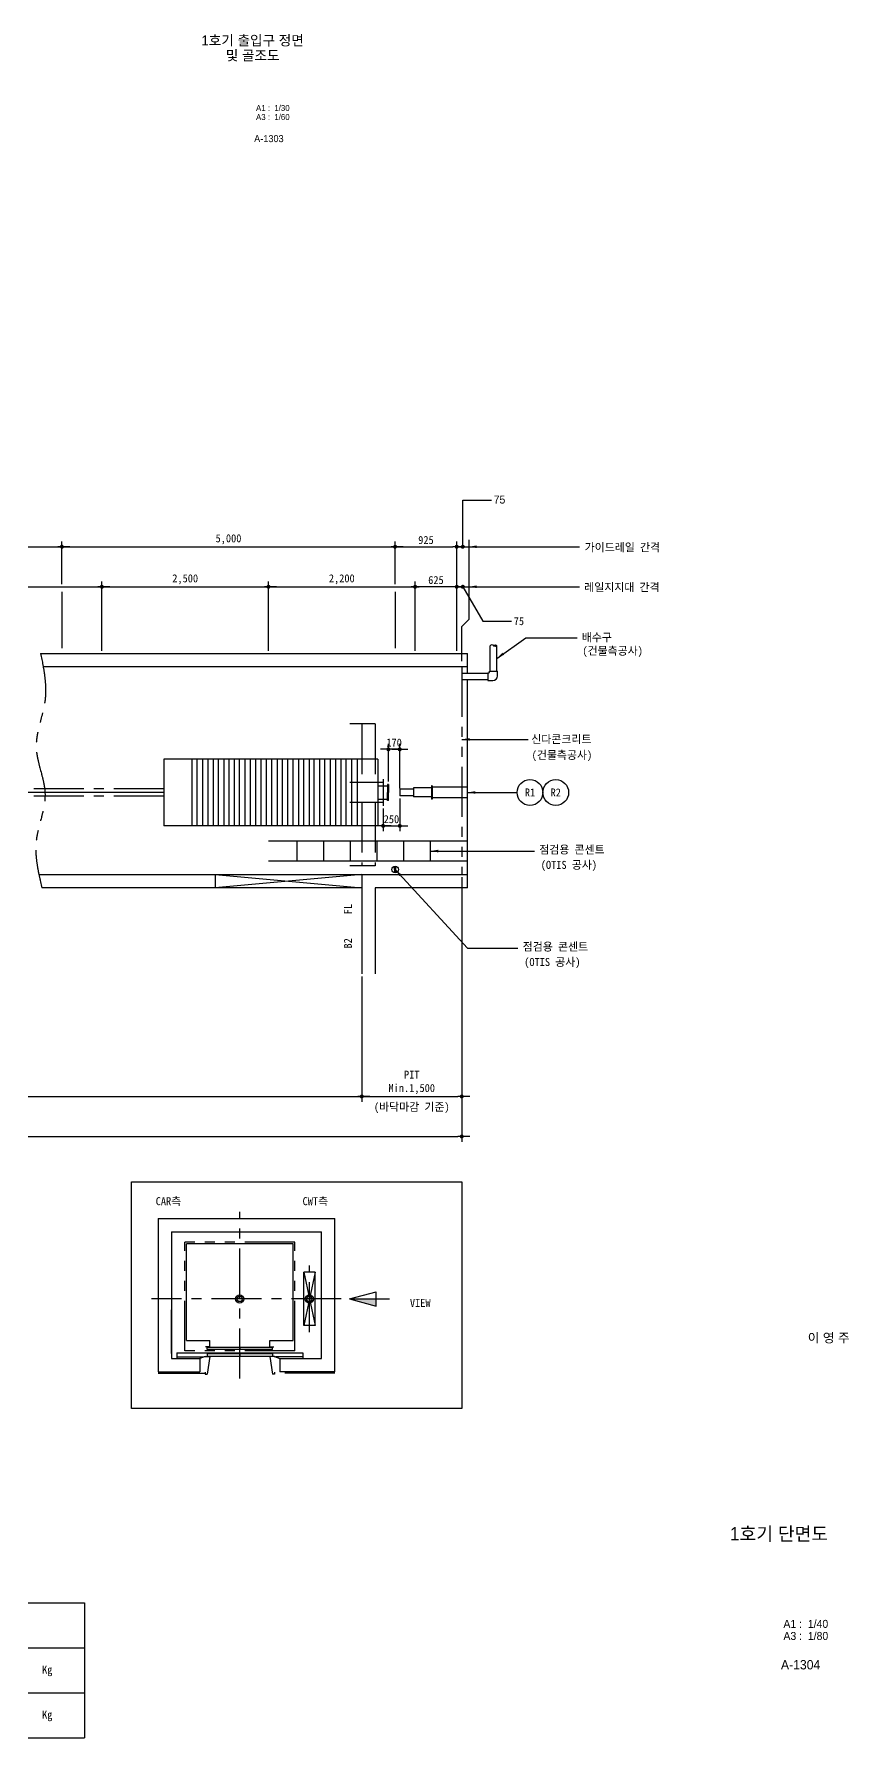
# Model space of a CAD drawing. Extents: x -9109 to 174251, y 57759 to 115528.
# Drawn here: x 61222 to 73451, y 58779 to 84323 of the extents above; entities that cross this region are included whole.
import ezdxf
from ezdxf.enums import TextEntityAlignment as Align

# ---------------------------------------------------------------- set-up
doc = ezdxf.new("R2010")
doc.units = 0
doc.header["$LTSCALE"] = 600
doc.header["$MEASUREMENT"] = 0
doc.linetypes.add('CENTER', pattern=[2, 1.25, -0.25, 0.25, -0.25])
doc.linetypes.add('PHANTOM', pattern=[2.5, 1.25, -0.25, 0.25, -0.25, 0.25, -0.25])
doc.layers.get('0').update_dxf_attribs({"linetype": 'CONTINUOUS'})
for name, color, linetype in [('1', 3, 'CONTINUOUS'), ('3', 1, 'CENTER'), ('4', 6, 'PHANTOM'), ('6', 2, 'CONTINUOUS'), ('A-BORD-TEXT', 3, 'CONTINUOUS'), ('A-DIMS', 7, 'CONTINUOUS')]:
    doc.layers.add(name, color=color, linetype=linetype)
for name, color, linetype, lineweight in [('A-MKXS-LEAD', 7, 'CONTINUOUS', 25), ('A-XXXX-SYMB', 7, 'CONTINUOUS', 25), ('A-XXXX-TABL', 7, 'CONTINUOUS', 25), ('A-XXXX-TXT1', 3, 'CONTINUOUS', 25), ('A-XXXX-TXT2', 3, 'CONTINUOUS', 25)]:
    doc.layers.add(name, color=color, linetype=linetype, lineweight=lineweight)
doc.styles.add('HY울릉도L', font='')
doc.styles.add('OTIS', font='')
doc.styles.add('굴림', font='')
doc.styles.add('돋움체', font='')
doc.styles.add('맑은고딕', font='')
doc.styles.get('HY울릉도L').set_extended_font_data('Dotum')
doc.styles.get('OTIS').set_extended_font_data('Dotum')
doc.styles.get('굴림').set_extended_font_data('Dotum')
doc.styles.get('돋움체').set_extended_font_data('DotumChe')
doc.styles.get('맑은고딕').set_extended_font_data('Dotum')
doc.dimstyles.new('CDIM', dxfattribs={"dimtxt": 3, "dimasz": 1.5, "dimexe": 2, "dimexo": 1, "dimgap": 1, "dimtad": 1, "dimdec": 0, "dimrnd": 0.5, "dimzin": 0, "dimdsep": 32, "dimlunit": 6, "dimtxsty": 'HY울릉도L', "dimblk1": '_CIDOT', "dimblk2": '_CIDOT', "dimsah": 1, "dimcen": 5.5, "dimclrd": 2, "dimclre": 2, "dimclrt": 7, "dimadec": 0, "dimazin": 0, "dimtfac": 1, "dimtdec": 0, "dimtix": 1, "dimtmove": 2, "dimatfit": 1, "dimldrblk": '_CIDOT', "dimfxl": 1, "dimtolj": 1, "dimtzin": 0, "dimlwd": -1, "dimarcsym": 0})
doc.dimstyles.new('OTIS', dxfattribs={"dimscale": 100, "dimtxt": 2.25, "dimasz": 2, "dimexe": 0.8, "dimexo": 0.8, "dimgap": 0.7, "dimtad": 1, "dimdsep": 46, "dimtxsty": '굴림', "dimblk": 'DOT', "dimcen": 0, "dimclrd": 3, "dimclre": 3, "dimclrt": 3, "dimadec": 0, "dimazin": 0, "dimtfac": 1, "dimtmove": 0, "dimatfit": 3, "dimfxl": 1, "dimtolj": 1, "dimarcsym": 0})

# ---------------------------------------------------------------- blocks, each defined once
blk = doc.blocks.new('_CIDOT')
at = {"color": 0, "linetype": 'ByBlock'}
blk.add_line((2, 0), (-1, 0), dxfattribs=at)
at = {"color": 0, "linetype": 'ByBlock', "const_width": 0.5}
blk.add_lwpolyline([(-0.25, 0, 1), (0.25, 0, 1)], format="xyb", close=True, dxfattribs=at)
blk = doc.blocks.new('*D11')
at = {"layer": 'A-DIMS', "lineweight": -2, "transparency": 16777216}
for p, q in [((51140, 70104), (51140, 68316)), ((66140, 70125), (66140, 68316))]:
    blk.add_line(p, q, dxfattribs=at)
at = {"layer": 'A-DIMS', "transparency": 16777216}
blk.add_line((51200, 68396), (66080, 68396), dxfattribs=at)
at = {"layer": 'A-DIMS', "transparency": 16777216, "xscale": 60, "yscale": 60, "zscale": 60, "rotation": 180}
blk.add_blockref('_CIDOT', (51140, 68396), dxfattribs=at)
at = {"layer": 'A-DIMS', "transparency": 16777216, "xscale": 60, "yscale": 60, "zscale": 60}
blk.add_blockref('_CIDOT', (66140, 68396), dxfattribs=at)
at = {"layer": 'A-DIMS', "color": 3, "transparency": 16777216, "insert": (58640, 68498), "char_height": 120, "attachment_point": 5, "style": '돋움체'}
blk.add_mtext('\\A1;{\\C7;TRAVEL HEIGHT 80000}', dxfattribs=at)
blk = doc.blocks.new('*D12')
at = {"layer": 'A-DIMS', "lineweight": -2, "transparency": 16777216}
for p, q in [((46540, 68408), (46540, 67716)), ((67640, 68357), (67640, 67716))]:
    blk.add_line(p, q, dxfattribs=at)
at = {"layer": 'A-DIMS', "transparency": 16777216}
blk.add_line((46600, 67796), (67580, 67796), dxfattribs=at)
at = {"layer": 'A-DIMS', "transparency": 16777216, "xscale": 60, "yscale": 60, "zscale": 60, "rotation": 180}
blk.add_blockref('_CIDOT', (46540, 67796), dxfattribs=at)
at = {"layer": 'A-DIMS', "transparency": 16777216, "xscale": 60, "yscale": 60, "zscale": 60}
blk.add_blockref('_CIDOT', (67640, 67796), dxfattribs=at)
at = {"layer": 'A-DIMS', "color": 3, "transparency": 16777216, "insert": (57090, 67898), "char_height": 120, "attachment_point": 5, "style": '돋움체'}
blk.add_mtext('\\A1;{\\C7;TOTAL HEIGHT 86100}', dxfattribs=at)
blk = doc.blocks.new('*D13')
at = {"layer": 'A-DIMS', "lineweight": -2, "transparency": 16777216}
for p, q in [((67640, 71685), (67640, 68316)), ((66140, 70195), (66140, 68316))]:
    blk.add_line(p, q, dxfattribs=at)
at = {"layer": 'A-DIMS', "transparency": 16777216}
blk.add_line((66200, 68396), (67580, 68396), dxfattribs=at)
at = {"layer": 'A-DIMS', "transparency": 16777216, "xscale": 60, "yscale": 60, "zscale": 60, "rotation": 180}
blk.add_blockref('_CIDOT', (66140, 68396), dxfattribs=at)
at = {"layer": 'A-DIMS', "transparency": 16777216, "xscale": 60, "yscale": 60, "zscale": 60}
blk.add_blockref('_CIDOT', (67640, 68396), dxfattribs=at)
at = {"layer": 'A-DIMS', "color": 3, "transparency": 16777216, "insert": (66890, 68607), "char_height": 120, "attachment_point": 5, "style": '돋움체'}
blk.add_mtext('\\A1;{\\C7;PIT\\PMin.1,500}', dxfattribs=at)
blk = doc.blocks.new('*D17')
at = {"layer": 'A-DIMS', "lineweight": -2, "transparency": 16777216}
for p, q in [((51640, 76077), (51640, 76717)), ((61640, 76077), (61640, 76717))]:
    blk.add_line(p, q, dxfattribs=at)
at = {"layer": 'A-DIMS', "transparency": 16777216}
blk.add_line((51700, 76637), (61580, 76637), dxfattribs=at)
at = {"layer": 'A-DIMS', "transparency": 16777216, "xscale": 60, "yscale": 60, "zscale": 60, "rotation": 180}
blk.add_blockref('_CIDOT', (51640, 76637), dxfattribs=at)
at = {"layer": 'A-DIMS', "transparency": 16777216, "xscale": 60, "yscale": 60, "zscale": 60}
blk.add_blockref('_CIDOT', (61640, 76637), dxfattribs=at)
at = {"layer": 'A-DIMS', "color": 3, "transparency": 16777216, "insert": (56640, 76737), "char_height": 120, "attachment_point": 5, "style": '돋움체'}
blk.add_mtext('\\A1;5000 * 15 EA = 75000', dxfattribs=at)
blk = doc.blocks.new('*D18')
at = {"layer": 'A-DIMS', "lineweight": -2, "transparency": 16777216}
for p, q in [((52240, 75077), (52240, 76117)), ((62240, 75077), (62240, 76117))]:
    blk.add_line(p, q, dxfattribs=at)
at = {"layer": 'A-DIMS', "transparency": 16777216}
blk.add_line((52300, 76037), (62180, 76037), dxfattribs=at)
at = {"layer": 'A-DIMS', "transparency": 16777216, "xscale": 60, "yscale": 60, "zscale": 60, "rotation": 180}
blk.add_blockref('_CIDOT', (52240, 76037), dxfattribs=at)
at = {"layer": 'A-DIMS', "transparency": 16777216, "xscale": 60, "yscale": 60, "zscale": 60}
blk.add_blockref('_CIDOT', (62240, 76037), dxfattribs=at)
at = {"layer": 'A-DIMS', "color": 3, "transparency": 16777216, "insert": (57240, 76137), "char_height": 120, "attachment_point": 5, "style": '돋움체'}
blk.add_mtext('\\A1;2500 * 30 EA = 75000', dxfattribs=at)
blk = doc.blocks.new('*D20')
at = {"layer": 'A-DIMS', "lineweight": -2, "transparency": 16777216}
for p, q in [((66710, 72865), (66710, 72372)), ((66460, 72715), (66460, 72372))]:
    blk.add_line(p, q, dxfattribs=at)
at = {"layer": 'A-DIMS', "transparency": 16777216}
for p, q in [((66400, 72452), (66340, 72452)), ((66460, 72452), (66710, 72452)), ((66770, 72452), (66830, 72452))]:
    blk.add_line(p, q, dxfattribs=at)
at = {"layer": 'A-DIMS', "transparency": 16777216, "xscale": 60, "yscale": 60, "zscale": 60}
blk.add_blockref('_CIDOT', (66460, 72452), dxfattribs=at)
at = {"layer": 'A-DIMS', "transparency": 16777216, "xscale": 60, "yscale": 60, "zscale": 60, "rotation": 180}
blk.add_blockref('_CIDOT', (66710, 72452), dxfattribs=at)
at = {"layer": 'A-DIMS', "color": 3, "transparency": 16777216, "insert": (66585, 72552), "char_height": 120, "attachment_point": 5, "style": '돋움체'}
blk.add_mtext('\\A1;250', dxfattribs=at)
blk = doc.blocks.new('*D21')
at = {"layer": 'A-DIMS', "lineweight": -2, "transparency": 16777216}
for p, q in [((66940, 75077), (66940, 76117)), ((67565, 75077), (67565, 76117))]:
    blk.add_line(p, q, dxfattribs=at)
at = {"layer": 'A-DIMS', "transparency": 16777216}
blk.add_line((67505, 76037), (67000, 76037), dxfattribs=at)
at = {"layer": 'A-DIMS', "transparency": 16777216, "xscale": 60, "yscale": 60, "zscale": 60, "rotation": 180}
blk.add_blockref('_CIDOT', (66940, 76037), dxfattribs=at)
at = {"layer": 'A-DIMS', "transparency": 16777216, "xscale": 60, "yscale": 60, "zscale": 60}
blk.add_blockref('_CIDOT', (67565, 76037), dxfattribs=at)
at = {"layer": 'A-DIMS', "color": 3, "transparency": 16777216, "insert": (67253, 76137), "char_height": 120, "attachment_point": 5, "style": '돋움체'}
blk.add_mtext('\\A1;{\\C7;625}', dxfattribs=at)
blk = doc.blocks.new('*D24')
at = {"layer": 'A-DIMS', "lineweight": -2, "transparency": 16777216}
for p, q in [((66640, 76077), (66640, 76717)), ((67565, 75077), (67565, 76717))]:
    blk.add_line(p, q, dxfattribs=at)
at = {"layer": 'A-DIMS', "transparency": 16777216}
blk.add_line((66700, 76637), (67505, 76637), dxfattribs=at)
at = {"layer": 'A-DIMS', "transparency": 16777216, "xscale": 60, "yscale": 60, "zscale": 60, "rotation": 180}
blk.add_blockref('_CIDOT', (66640, 76637), dxfattribs=at)
at = {"layer": 'A-DIMS', "transparency": 16777216, "xscale": 60, "yscale": 60, "zscale": 60}
blk.add_blockref('_CIDOT', (67565, 76637), dxfattribs=at)
at = {"layer": 'A-DIMS', "color": 3, "transparency": 16777216, "insert": (67103, 76737), "char_height": 120, "attachment_point": 5, "style": '돋움체'}
blk.add_mtext('\\A1;{\\C7;925}', dxfattribs=at)
blk = doc.blocks.new('*D25')
at = {"layer": 'A-DIMS', "transparency": 16777216}
for p, q in [((66480, 73600), (66420, 73600)), ((66710, 73600), (66540, 73600)), ((66770, 73600), (66830, 73600))]:
    blk.add_line(p, q, dxfattribs=at)
at = {"layer": 'A-DIMS', "lineweight": -2, "transparency": 16777216}
for p, q in [((66540, 73115), (66540, 73680)), ((66710, 73013), (66710, 73680))]:
    blk.add_line(p, q, dxfattribs=at)
at = {"layer": 'A-DIMS', "transparency": 16777216, "xscale": 60, "yscale": 60, "zscale": 60}
blk.add_blockref('_CIDOT', (66540, 73600), dxfattribs=at)
at = {"layer": 'A-DIMS', "transparency": 16777216, "xscale": 60, "yscale": 60, "zscale": 60, "rotation": 180}
blk.add_blockref('_CIDOT', (66710, 73600), dxfattribs=at)
at = {"layer": 'A-DIMS', "color": 3, "transparency": 16777216, "insert": (66625, 73700), "char_height": 120, "attachment_point": 5, "style": '돋움체'}
blk.add_mtext('\\A1;170', dxfattribs=at)
blk = doc.blocks.new('*D28')
at = {"layer": 'A-DIMS', "lineweight": -2, "transparency": 16777216}
for p, q in [((61640, 76077), (61640, 76717)), ((66640, 76077), (66640, 76717))]:
    blk.add_line(p, q, dxfattribs=at)
at = {"layer": 'A-DIMS', "transparency": 16777216}
blk.add_line((61700, 76637), (66580, 76637), dxfattribs=at)
at = {"layer": 'A-DIMS', "transparency": 16777216, "xscale": 60, "yscale": 60, "zscale": 60, "rotation": 180}
blk.add_blockref('_CIDOT', (61640, 76637), dxfattribs=at)
at = {"layer": 'A-DIMS', "transparency": 16777216, "xscale": 60, "yscale": 60, "zscale": 60}
blk.add_blockref('_CIDOT', (66640, 76637), dxfattribs=at)
at = {"layer": 'A-DIMS', "color": 3, "transparency": 16777216, "insert": (64140, 76748), "char_height": 120, "attachment_point": 5, "style": '돋움체'}
blk.add_mtext('\\A1;5,000', dxfattribs=at)
blk = doc.blocks.new('*D29')
at = {"layer": 'A-DIMS', "lineweight": -2, "transparency": 16777216}
for p, q in [((62240, 75077), (62240, 76117)), ((64740, 75077), (64740, 76117))]:
    blk.add_line(p, q, dxfattribs=at)
at = {"layer": 'A-DIMS', "transparency": 16777216}
blk.add_line((62300, 76037), (64680, 76037), dxfattribs=at)
at = {"layer": 'A-DIMS', "transparency": 16777216, "xscale": 60, "yscale": 60, "zscale": 60, "rotation": 180}
blk.add_blockref('_CIDOT', (62240, 76037), dxfattribs=at)
at = {"layer": 'A-DIMS', "transparency": 16777216, "xscale": 60, "yscale": 60, "zscale": 60}
blk.add_blockref('_CIDOT', (64740, 76037), dxfattribs=at)
at = {"layer": 'A-DIMS', "color": 3, "transparency": 16777216, "insert": (63490, 76148), "char_height": 120, "attachment_point": 5, "style": '돋움체'}
blk.add_mtext('\\A1;2,500', dxfattribs=at)
blk = doc.blocks.new('*D30')
at = {"layer": 'A-DIMS', "lineweight": -2, "transparency": 16777216}
for p, q in [((64740, 75077), (64740, 76117)), ((66940, 75077), (66940, 76117))]:
    blk.add_line(p, q, dxfattribs=at)
at = {"layer": 'A-DIMS', "transparency": 16777216}
blk.add_line((64800, 76037), (66880, 76037), dxfattribs=at)
at = {"layer": 'A-DIMS', "transparency": 16777216, "xscale": 60, "yscale": 60, "zscale": 60, "rotation": 180}
blk.add_blockref('_CIDOT', (64740, 76037), dxfattribs=at)
at = {"layer": 'A-DIMS', "transparency": 16777216, "xscale": 60, "yscale": 60, "zscale": 60}
blk.add_blockref('_CIDOT', (66940, 76037), dxfattribs=at)
at = {"layer": 'A-DIMS', "color": 3, "transparency": 16777216, "insert": (65840, 76148), "char_height": 120, "attachment_point": 5, "style": '돋움체'}
blk.add_mtext('\\A1;2,200', dxfattribs=at)

msp = doc.modelspace()

# ---------------------------------------------------------------- hatches: boundary and pattern name
at = {"layer": 'A-MKXS-LEAD'}
h = msp.add_hatch(color=256, dxfattribs=at)
h.dxf.hatch_style = 1
h.paths.add_polyline_path([(66353.8, 65360.1), (65953.8, 65360.1), (66353.8, 65252.9)])

# ---------------------------------------------------------------- linework, layer by layer
for p, q in [((68068.1, 74772.5), (68068.1, 75153.8)), ((68164.8, 74772.5), (68164.8, 75153.8)), ((61320.4, 75036.9), (67725.8, 75036.9)), ((67725.8, 74737.5), (67725.8, 75036.9)), ((67725.8, 74836.9), (61359.3, 74836.9)), ((68033.1, 74737.5), (67640.4, 74737.5)), ((68033.1, 74640.8), (67640.4, 74640.8)), ((67725.8, 71524.6), (67725.8, 74640.8)), ((66380.6, 73454.6), (63167.4, 73454.6)), ((63167.4, 73454.6), (63167.4, 72454.6)), ((66380.6, 73454.6), (66380.6, 72454.6)), ((66380.6, 73054.7), (66523.6, 73054.7)), ((66540.4, 73074.6), (66523.6, 73074.6)), ((66523.6, 73074.6), (66523.6, 72954.6)), ((66540.4, 73074.6), (66540.4, 72954.6)), ((66380.6, 72854.5), (66523.6, 72854.5)), ((66523.6, 72834.6), (66523.6, 72954.6)), ((66540.4, 72834.6), (66523.6, 72834.6)), ((66540.4, 72834.6), (66540.4, 72954.6)), ((66917.3, 73001.5), (66710.4, 73001.5)), ((66917.3, 73001.5), (66710.4, 73001.5)), ((66710.4, 73001.5), (66710.4, 72904.8)), ((66917.3, 72904.8), (66710.4, 72904.8)), ((66917.3, 72904.8), (66710.4, 72904.8)), ((67185.6, 73020.4), (66917.3, 73020.4)), ((66917.3, 73020.4), (66917.3, 72886)), ((67185.6, 72886), (66917.3, 72886)), ((67185.6, 73020.4), (67039.4, 73020.4)), ((67185.6, 73020.4), (67039.4, 73020.4)), ((67185.6, 72886), (67039.4, 72886)), ((67196.9, 73053.2), (67185.6, 73053.2)), ((67185.6, 73053.2), (67185.6, 72853.2)), ((67185.6, 73053.2), (67185.6, 72853.2)), ((67196.9, 72853.2), (67185.6, 72853.2)), ((67196.9, 73053.2), (67196.9, 72853.2)), ((67196.9, 73053.2), (67196.9, 72853.2)), ((67725.8, 73032.1), (67196.9, 73032.1)), ((67725.8, 72874.3), (67196.9, 72874.3)), ((66380.6, 72454.6), (63167.4, 72454.6)), ((67725.8, 72224.6), (64740.4, 72224.6)), ((65167.1, 72224.6), (65167.1, 71924.6)), ((65567.1, 72224.6), (65567.1, 71924.6)), ((65967.1, 72224.6), (65967.1, 71924.6)), ((66367.1, 72224.6), (66367.1, 71924.6)), ((66767.1, 72224.6), (66767.1, 71924.6)), ((67167.1, 72224.6), (67167.1, 71924.6)), ((67725.8, 71924.6), (64740.4, 71924.6)), ((61294.4, 71724.6), (67725.8, 71724.6)), ((66140.4, 71524.6), (61340.4, 71524.6)), ((63940.4, 71724.6), (63940.4, 71524.6)), ((66140.4, 71724.6), (66140.4, 70234.5)), ((67725.8, 71524.6), (66340.4, 71524.6)), ((66340.4, 71524.6), (66340.4, 70234.5)), ((63083.2, 66565.1), (65733.2, 66565.1)), ((65733.2, 64265.1), (65733.2, 66565.1)), ((63283.2, 66365.1), (65533.2, 66365.1)), ((63508.2, 64737.1), (63508.2, 66187.1)), ((65108.2, 66187.1), (63508.2, 66187.1)), ((65108.2, 64737.1), (65108.2, 66187.1)), ((65533.2, 64465.1), (65533.2, 66365.1)), ((65268.2, 64960.1), (65268.2, 65760.1)), ((65438.2, 65760.1), (65268.2, 65760.1)), ((65438.2, 64960.1), (65438.2, 65760.1)), ((63283.2, 64540.1), (63283.2, 65199.3)), ((65438.2, 64960.1), (65268.2, 64960.1)), ((63508.2, 64737.1), (63858.2, 64737.1)), ((63858.2, 64640.3), (63796.7, 64640.3)), ((64307.8, 64634.1), (63818, 64634.1)), ((63818, 64602.1), (63818, 64634.1)), ((63858.2, 64640.3), (63858.2, 64737.1)), ((64307.8, 64634.3), (64307.8, 64602.1)), ((64308.6, 64634.3), (64308.6, 64602.1)), ((64798.5, 64634.1), (64308.6, 64634.1)), ((64758.2, 64737.1), (65108.2, 64737.1)), ((64758.2, 64640.3), (64758.2, 64737.1)), ((64758.2, 64640.3), (64819.8, 64640.3)), ((64798.5, 64602.1), (64798.5, 64634.1)), ((63788.2, 64498.1), (63708.2, 64465.1)), ((63708.2, 64465.1), (63708.2, 64265.1)), ((63788.2, 64498.1), (63788.2, 64488.1)), ((64307.8, 64602.1), (63818, 64602.1)), ((63858.2, 64498.1), (63818.2, 64230.1)), ((64798.5, 64602.1), (64308.6, 64602.1)), ((64758.2, 64498.1), (64798.2, 64230.1)), ((64828.2, 64498.1), (64908.2, 64465.1)), ((64828.2, 64498.1), (64828.2, 64488.1)), ((64908.2, 64465.1), (65533.2, 64465.1)), ((64908.2, 64465.1), (64908.2, 64265.1)), ((63788.2, 64260.1), (63788.2, 64230.1)), ((63788.2, 64230.1), (63818.2, 64230.1)), ((64828.2, 64230.1), (64798.2, 64230.1)), ((64828.2, 64260.1), (64828.2, 64230.1))]:
    msp.add_line(p, q)
at = {"color": 7}
for p, q in [((63083.2, 66565.1), (63083.2, 64265.1)), ((63283.2, 66365.1), (63283.2, 64465.1)), ((63283.2, 64465.1), (63708.2, 64465.1)), ((63363.2, 64550.1), (65253.2, 64550.1)), ((63363.2, 64550.1), (63363.2, 64465.1)), ((63363.2, 64490.1), (63768.9, 64490.1)), ((63788.2, 64498.1), (63858.2, 64498.1)), ((63818.2, 64543.1), (64798.2, 64543.1)), ((63818.2, 64543.1), (63818.2, 64503.1)), ((63818.2, 64503.1), (64798.2, 64503.1)), ((64308.2, 64543.1), (64308.2, 64503.1)), ((64828.2, 64498.1), (64758.2, 64498.1)), ((64798.2, 64543.1), (64798.2, 64503.1)), ((65253.2, 64490.1), (64847.6, 64490.1)), ((65253.2, 64550.1), (65253.2, 64465.1)), ((63083.2, 64265.1), (63708.2, 64265.1)), ((65733.2, 64265.1), (64908.2, 64265.1))]:
    msp.add_line(p, q, dxfattribs=at)
at = {"layer": '1', "color": 3}
for p, q in [((67564.7, 76636.9), (67745.6, 76636.9)), ((67746.3, 76741), (67746.3, 75545)), ((67565.4, 76036.9), (67746.3, 76036.9)), ((67640.4, 74919.1), (67640.4, 75439.1))]:
    msp.add_line(p, q, dxfattribs=at)
at = {"layer": '1'}
for p, q in [((67640.4, 75439.1), (67746.3, 75545)), ((63589.3, 73454.6), (63589.3, 72454.6)), ((63665, 73454.6), (63665, 72454.6)), ((63747.7, 73454.6), (63747.7, 72454.6)), ((63828.1, 73454.6), (63828.1, 72454.6)), ((63910.8, 73454.6), (63910.8, 72454.6)), ((63986.5, 73454.6), (63986.5, 72454.6)), ((64069.2, 73454.6), (64069.2, 72454.6)), ((64143.3, 73454.6), (64143.3, 72454.6)), ((64226, 73454.6), (64226, 72454.6)), ((64301.6, 73454.6), (64301.6, 72454.6)), ((64384.4, 73454.6), (64384.4, 72454.6)), ((64464.7, 73454.6), (64464.7, 72454.6)), ((64547.5, 73454.6), (64547.5, 72454.6)), ((64623.1, 73454.6), (64623.1, 72454.6)), ((64705.8, 73454.6), (64705.8, 72454.6)), ((64785.8, 73454.6), (64785.8, 72454.6)), ((64868.5, 73454.6), (64868.5, 72454.6)), ((64944.2, 73454.6), (64944.2, 72454.6)), ((65026.9, 73454.6), (65026.9, 72454.6)), ((65107.3, 73454.6), (65107.3, 72454.6)), ((65190, 73454.6), (65190, 72454.6)), ((65265.7, 73454.6), (65265.7, 72454.6)), ((65348.4, 73454.6), (65348.4, 72454.6)), ((65422.5, 73454.6), (65422.5, 72454.6)), ((65505.2, 73454.6), (65505.2, 72454.6)), ((65580.8, 73454.6), (65580.8, 72454.6)), ((65663.6, 73454.6), (65663.6, 72454.6)), ((65743.9, 73454.6), (65743.9, 72454.6)), ((65826.7, 73454.6), (65826.7, 72454.6)), ((65902.3, 73454.6), (65902.3, 72454.6)), ((65985, 73454.6), (65985, 72454.6)), ((66070.3, 73454.6), (66070.3, 72454.6)), ((63167.4, 72954.6), (46263.1, 72954.6)), ((66631.6, 71843.7), (66631.6, 71753.9)), ((66631.6, 71798.4), (66631.6, 71843.7)), ((66647.4, 71843.7), (66647.4, 71753.9)), ((66647.4, 71798.4), (66647.4, 71843.7)), ((66140.4, 71724.6), (63940.4, 71524.6)), ((63940.4, 71724.6), (66140.4, 71524.6)), ((65438.2, 65760.1), (65268.2, 64960.1)), ((65268.2, 65760.1), (65438.2, 64960.1))]:
    msp.add_line(p, q, dxfattribs=at)
for centre, radius in [((66640.4, 71798.4), 49.1), ((64308.2, 65360.1), 61), ((64308.2, 65360.1), 40), ((65353.2, 65360.1), 61), ((65353.2, 65360.1), 40)]:
    msp.add_circle(centre, radius, dxfattribs=at)
msp.add_ellipse((68092.3, 75153.8), major_axis=(-24.2, 0), ratio=0.4662031, start_param=3.1415927, end_param=6.2831853, dxfattribs=at)
msp.add_ellipse((68140.6, 75153.8), major_axis=(-24.2, 0), ratio=0.4662031, dxfattribs=at)
at = {"layer": '3'}
for p, q in [((63167.4, 72899.8), (45509, 72901.8)), ((63167.4, 73006.5), (45862.3, 73008.4)), ((64308.2, 64165.1), (64308.2, 66665.1)), ((65353.2, 64860.1), (65353.2, 65860.1)), ((65833.2, 65360.1), (62983.2, 65360.1))]:
    msp.add_line(p, q, dxfattribs=at)
at = {"layer": '4'}
for p, q in [((67640.4, 74836.9), (67640.4, 71724.6)), ((66340.4, 73979.6), (65960.4, 73979.6)), ((66140.4, 73979.6), (66140.4, 73104.6)), ((66340.4, 73979.6), (66340.4, 73104.6)), ((66460.4, 73104.6), (65960.4, 73104.6)), ((66460.4, 73154.6), (66460.4, 72754.6)), ((66460.4, 72804.6), (65960.4, 72804.6)), ((66140.4, 72804.6), (66140.4, 71854.6)), ((66340.4, 72804.6), (66340.4, 71854.6)), ((66340.4, 71854.6), (65960.4, 71854.6)), ((63483.2, 64580.1), (63483.2, 66212.1)), ((65133.2, 66212.1), (63483.2, 66212.1)), ((65133.2, 64580.1), (65133.2, 66212.1)), ((65133.2, 64580.1), (63483.2, 64580.1)), ((63083.2, 64245.3), (63788.2, 64245.3)), ((65733.2, 64245.3), (64828.2, 64245.3))]:
    msp.add_line(p, q, dxfattribs=at)
msp.add_open_spline([(61320.4, 75036.9), (61320.4, 75036.9), (61320.4, 75036.9), (61320.4, 75036.9), (61368.1, 74801.8), (61464.2, 74328.8), (61139.7, 73632.6), (61502.3, 72928.7), (61171.5, 72231.2), (61284.3, 71759.4), (61340.4, 71524.6)], degree=3, knots=[-0.000144, -0.000144, -0.000144, -0.000144, 0, 0, 0, 705.8057787, 1420.5241736, 2135.2425685, 2849.9609634, 3557.5981885, 3557.5981885, 3557.5981885, 3557.5981885], dxfattribs=at)
at = {"layer": '6'}
for p, q in [((68033.1, 74747.5), (68033.1, 74630.8)), ((68033.1, 74747.5), (68048.1, 74747.5)), ((68033.1, 74630.8), (68104.8, 74630.8)), ((68058.1, 74772.5), (68174.8, 74772.5)), ((68058.1, 74757.5), (68058.1, 74772.5)), ((68174.8, 74700.8), (68174.8, 74772.5))]:
    msp.add_line(p, q, dxfattribs=at)
for centre, radius in [((68048.1, 74757.5), 10), ((68104.8, 74700.8), 70)]:
    msp.add_arc(centre, radius, 270, 0, dxfattribs=at)
at = {"layer": 'A-DIMS'}
for p, q in [((61640.4, 75961.3), (61640.4, 75116.9)), ((66640.4, 75961.3), (66640.4, 75116.9))]:
    msp.add_line(p, q, dxfattribs=at)
at = {"layer": 'A-MKXS-LEAD'}
for p, q in [((67655.1, 76636.9), (67655.1, 77334.6)), ((67655.1, 77334.6), (68085.7, 77334.6)), ((67655.8, 76036.9), (67957, 75522)), ((67957, 75522), (68387.6, 75522)), ((68602.5, 75273.2), (69373.2, 75273.2)), ((67725.5, 70618.8), (68483.2, 70618.8)), ((65953.8, 65360.1), (66353.8, 65467.3)), ((66353.8, 65252.9), (66353.8, 65467.3)), ((65953.8, 65360.1), (66553.8, 65360.1)), ((65953.8, 65360.1), (66353.8, 65252.9))]:
    msp.add_line(p, q, dxfattribs=at)
for centre in [(68664.3, 72953.2), (69051.1, 72953.2)]:
    msp.add_circle(centre, 193.4, dxfattribs=at)
at = {"layer": 'A-XXXX-SYMB', "const_width": 30}
for points in [[(67640.1, 76636.9, -1), (67670.1, 76636.9, -1)], [(67640.1, 76036.9, -1), (67670.1, 76036.9, -1)]]:
    msp.add_lwpolyline(points, format="xyb", close=True, dxfattribs=at)
at = {"layer": 'A-XXXX-TABL'}
for p, q in [((58113.4, 60804.2), (61980, 60804.2)), ((61980, 60804.2), (61980, 58779.2)), ((58113.4, 60129.2), (61980, 60129.2)), ((58113.4, 59454.2), (61980, 59454.2)), ((58113.4, 58779.2), (61980, 58779.2))]:
    msp.add_line(p, q, dxfattribs=at)
msp.add_lwpolyline([(62683.2, 67116.1), (67640.4, 67116.1), (67640.4, 63716.1), (62683.2, 63716.1)], close=True, dxfattribs=at)

# ---------------------------------------------------------------- texts
at = {"layer": '1', "color": 3, "style": 'OTIS'}
msp.add_text('75', height=120, dxfattribs=at).set_placement((68119.3, 77284.3))
at = {"layer": 'A-BORD-TEXT', "style": '맑은고딕'}
msp.add_text('이 영 주', height=140, dxfattribs=at).set_placement((73460.8, 64707.5), align=Align.RIGHT)
at = {"layer": 'A-XXXX-TXT1', "style": '맑은고딕'}
for s, height, p in [('1호기 출입구 정면', 150, (64502.6, 84227.3)), ('및 골조도', 150, (64502.6, 84002.3)), ('1호기 단면도', 200, (72400.4, 61839.6))]:
    msp.add_text(s, height=height, dxfattribs=at).set_placement(p, align=Align.MIDDLE_CENTER)
for s, height, p in [('A1 :  1/30', 90, (65057.1, 83169.7)), ('A3 :  1/60', 90, (65057.1, 83033.6)), ('A-1303', 105, (64967.7, 82702.5)), ('A1 :  1/40', 120, (73139.6, 60429.3)), ('A3 :  1/80', 120, (73139.6, 60247.9)), ('A-1304', 140, (73020.4, 59806.5))]:
    msp.add_text(s, height=height, dxfattribs=at).set_placement(p, align=Align.RIGHT)
at = {"layer": 'A-XXXX-TXT2', "style": '돋움체'}
for s, p in [('가이드레일 간격', (69484.7, 76568.3)), ('레일지지대 간격', (69477.6, 75969.5)), ('75', (68420.4, 75462.1)), ('배수구', (69441.6, 75218.2)), ('(건물측공사)', (69450.4, 75016.7)), ('신다콘크리트', (68683.3, 73692.4)), ('(건물측공사)', (68689.7, 73453.9)), ('점검용 콘센트', (68803.7, 72036.4)), ('점검용 콘센트', (68555.1, 70580.6)), ('Kg', (61343, 59743.4)), ('Kg', (61343, 59068.4))]:
    msp.add_text(s, height=120, dxfattribs=at).set_placement(p)
for s, p in [('R1', (68664.3, 72953.2)), ('R2', (69051.1, 72953.2)), ('CAR측', (63239.3, 66825.7)), ('CWT측', (65442.8, 66825.7))]:
    msp.add_text(s, height=120, dxfattribs=at).set_placement(p, align=Align.MIDDLE_CENTER)
for s, p in [('(OTIS 공사)', (69248.4, 71807.4)), ('(OTIS 공사)', (68999.8, 70351.6)), ('(바닥마감 기준)', (66890.4, 68178.6)), ('VIEW', (67017.4, 65240))]:
    msp.add_text(s, height=120, dxfattribs=at).set_placement(p, align=Align.CENTER)
for s, p in [('FL', (65990.9, 71127.7)), ('B2', (65990.9, 70613))]:
    msp.add_text(s, height=120, rotation=90, dxfattribs=at).set_placement(p)

# ---------------------------------------------------------------- dimensions: what is measured, and where the dimension line sits
at = {"layer": 'A-DIMS'}
for base, p1, p2, text, picture, middle in [((61640.4, 76636.9), (51640.4, 76036.9), (61640.4, 76036.9), '5000 * 15 EA = 75000', '*D17', (56640.4, 76737)), ((62240.4, 76036.9), (52240.4, 75036.9), (62240.4, 75036.9), '2500 * 30 EA = 75000', '*D18', (57240.4, 76137)), ((67565.4, 76636.9), (66640.4, 76036.9), (67565.4, 75036.9), '{\\C7;<>}', '*D24', (67102.9, 76737)), ((66940.4, 76036.9), (67565.4, 75036.9), (66940.4, 75036.9), '{\\C7;<>}', '*D21', (67252.9, 76137)), ((67640.4, 68396.1), (66140.4, 70234.5), (67640.4, 71724.6), '{\\C7;PIT\\PMin.<>}', '*D13', (66890.4, 68607.5)), ((66140.4, 68396.1), (51140.4, 70144), (66140.4, 70164.5), '{\\C7;TRAVEL HEIGHT 80000}', '*D11', (58640.4, 68498.1)), ((67640.4, 67796.1), (46540.4, 68447.6), (67640.4, 68396.6), '{\\C7;TOTAL HEIGHT 86100}', '*D12', (57090.4, 67898.1))]:
    dim = msp.add_linear_dim(base=base, p1=p1, p2=p2, text=text, dimstyle='CDIM', override={"dimscale": 40, "dimtxsty": '돋움체', "dimclrd": 256, "dimclre": 256, "dimclrt": 3}, dxfattribs=at)
    dim.commit()
    dim.dimension.update_dxf_attribs({"geometry": picture, "text_midpoint": middle})
for base, p1, p2, picture, middle in [((66640.4, 76636.9), (61640.4, 76036.9), (66640.4, 76036.9), '*D28', (64140.4, 76748.3)), ((64740.4, 76036.9), (62240.4, 75036.9), (64740.4, 75036.9), '*D29', (63490.4, 76148.3)), ((66940.4, 76036.9), (64740.4, 75036.9), (66940.4, 75036.9), '*D30', (65840.4, 76148.3)), ((66540.4, 73599.6), (66710.4, 72972.6), (66540.4, 73074.6), '*D25', (66625.4, 73699.7)), ((66710.4, 72452.3), (66460.4, 72754.6), (66710.4, 72904.8), '*D20', (66585.4, 72552.4))]:
    dim = msp.add_linear_dim(base=base, p1=p1, p2=p2, dimstyle='CDIM', override={"dimscale": 40, "dimtxsty": '돋움체', "dimclrd": 256, "dimclre": 256, "dimclrt": 3}, dxfattribs=at)
    dim.commit()
    dim.dimension.update_dxf_attribs({"geometry": picture, "text_midpoint": middle})

# ---------------------------------------------------------------- leaders
at = {"layer": 'A-MKXS-LEAD'}
for points in [[(67745.6, 76636.9), (69405.1, 76636.9)], [(67746.3, 76036.9), (69409.6, 76036.9)], [(68164.8, 74963.1), (68602.5, 75273.2)], [(67640.4, 73748.8), (68636.1, 73748.8)], [(67725.8, 72953.2), (68470.9, 72953.2)], [(67167.1, 72074.6), (68731.8, 72074.6)], [(66640.4, 71798.4), (67725.5, 70618.8)]]:
    msp.add_leader(points, dimstyle='OTIS', override={"dimscale": 40, "dimasz": 3, "dimtad": 0, "dimtxsty": 'OTIS', "dimclrd": 256, "dimatfit": 0}, dxfattribs=at)

doc.saveas('drawing.dxf')
